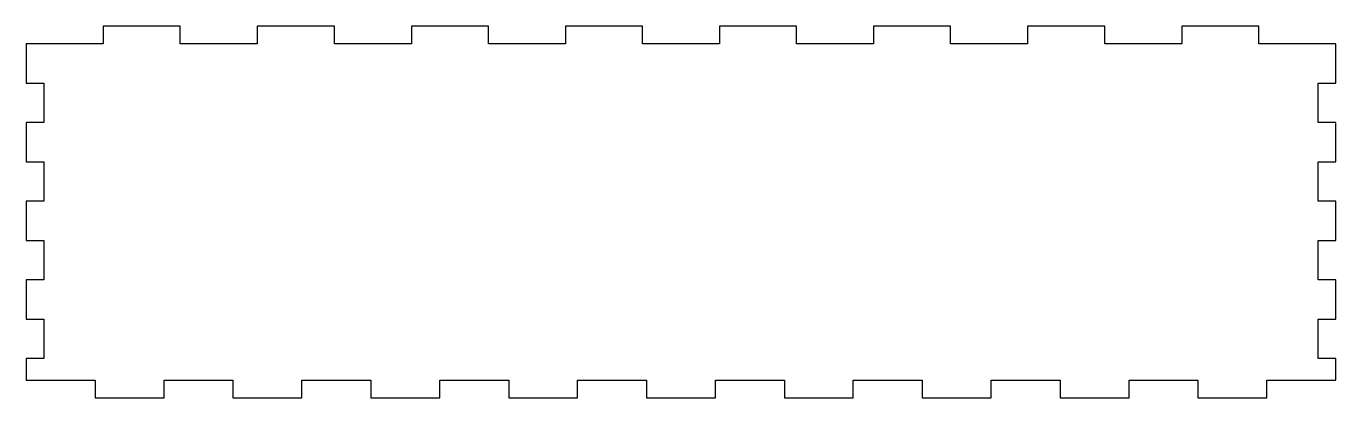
# Model space of a CAD drawing. Header units: millimetres. Extents: x -231 to -9, y 0 to 63.
import ezdxf

# ---------------------------------------------------------------- set-up
doc = ezdxf.new("R2010")
doc.units = ezdxf.units.MM
doc.layers.get('0').update_dxf_attribs({"linetype": 'CONTINUOUS'})

msp = doc.modelspace()

# ---------------------------------------------------------------- linework, layer by layer
msp.add_lwpolyline([(-22.06, 60), (-22.06, 63), (-35.12, 63), (-35.12, 60), (-48.18, 60), (-48.18, 63), (-61.24, 63), (-61.24, 60), (-74.29, 60), (-74.29, 63), (-87.35, 63), (-87.35, 60), (-100.41, 60), (-100.41, 63), (-113.47, 63), (-113.47, 60), (-126.53, 60), (-126.53, 63), (-139.59, 63), (-139.59, 60), (-152.65, 60), (-152.65, 63), (-165.71, 63), (-165.71, 60), (-178.76, 60), (-178.76, 63), (-191.82, 63), (-191.82, 60), (-204.88, 60), (-204.88, 63), (-217.94, 63), (-217.94, 60), (-231, 60), (-231, 53.33), (-228, 53.33), (-228, 46.67), (-231, 46.67), (-231, 40), (-228, 40), (-228, 33.33), (-231, 33.33), (-231, 26.67), (-228, 26.67), (-228, 20), (-231, 20), (-231, 13.33), (-228, 13.33), (-228, 6.67), (-231, 6.67), (-231, 3), (-219.32, 3), (-219.32, 0), (-207.63, 0), (-207.63, 3), (-195.95, 3), (-195.95, 0), (-184.26, 0), (-184.26, 3), (-172.58, 3), (-172.58, 0), (-160.89, 0), (-160.89, 3), (-149.21, 3), (-149.21, 0), (-137.53, 0), (-137.53, 3), (-125.84, 3), (-125.84, 0), (-114.16, 0), (-114.16, 3), (-102.47, 3), (-102.47, 0), (-90.79, 0), (-90.79, 3), (-79.11, 3), (-79.11, 0), (-67.42, 0), (-67.42, 3), (-55.74, 3), (-55.74, 0), (-44.05, 0), (-44.05, 3), (-32.37, 3), (-32.37, 0), (-20.68, 0), (-20.68, 3), (-9, 3), (-9, 6.67), (-12, 6.67), (-12, 13.33), (-9, 13.33), (-9, 20), (-12, 20), (-12, 26.67), (-9, 26.67), (-9, 33.33), (-12, 33.33), (-12, 40), (-9, 40), (-9, 46.67), (-12, 46.67), (-12, 53.33), (-9, 53.33), (-9, 60)], close=True)

doc.saveas('drawing.dxf')
